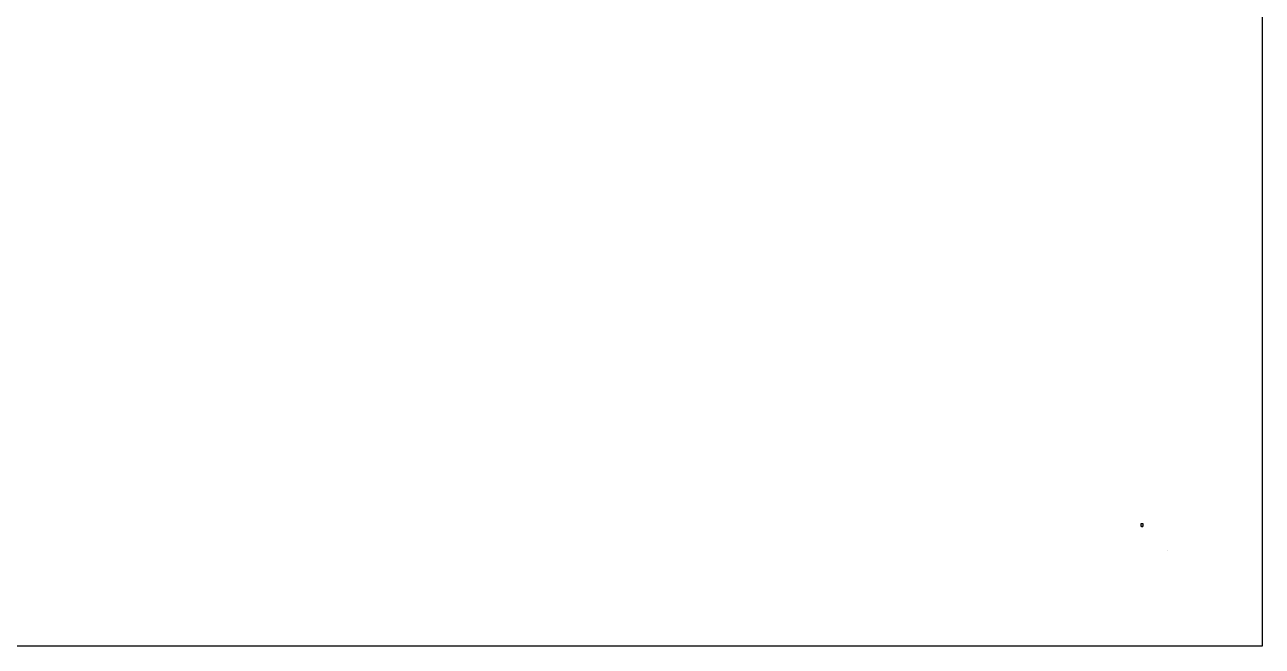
# Model space of a CAD drawing. Extents: x 5 to 20005, y 4 to 20004.
# Drawn here: x 9749 to 20005, y 4 to 5153 of the extents above; entities that cross this region are included whole.
import ezdxf

# ---------------------------------------------------------------- set-up
doc = ezdxf.new("R2010")
doc.units = 0
doc.layers.get('0').update_dxf_attribs({"linetype": 'CONTINUOUS'})
doc.layers.add('LAYER1', color=4, linetype='CONTINUOUS')
doc.layers.add('LAYER2', color=3, linetype='CONTINUOUS')

msp = doc.modelspace()

# ---------------------------------------------------------------- linework, layer by layer
msp.add_lwpolyline([(5, 20004), (20005, 20004), (20005, 4), (5, 4), (5, 20004)])
at = {"layer": 'LAYER1'}
msp.add_line((19219, 798), (19219, 798), dxfattribs=at)
msp.add_line((19219, 798), (19219, 798), dxfattribs=at)
msp.add_line((19219, 798), (19219, 798), dxfattribs=at)
msp.add_line((19219, 798), (19219, 798), dxfattribs=at)
msp.add_lwpolyline([(19009, 993), (19009, 993), (19009, 992), (19009, 992), (19009, 993)], dxfattribs=at)
at = {"layer": 'LAYER2'}
msp.add_line((19219, 798), (19219, 798), dxfattribs=at)
msp.add_line((19219, 798), (19219, 798), dxfattribs=at)
msp.add_line((19219, 798), (19219, 798), dxfattribs=at)
msp.add_line((19219, 798), (19219, 798), dxfattribs=at)
msp.add_lwpolyline([(18999, 998), (19019, 998), (19019, 1018), (18999, 1018)], close=True, dxfattribs=at)

doc.saveas('drawing.dxf')
